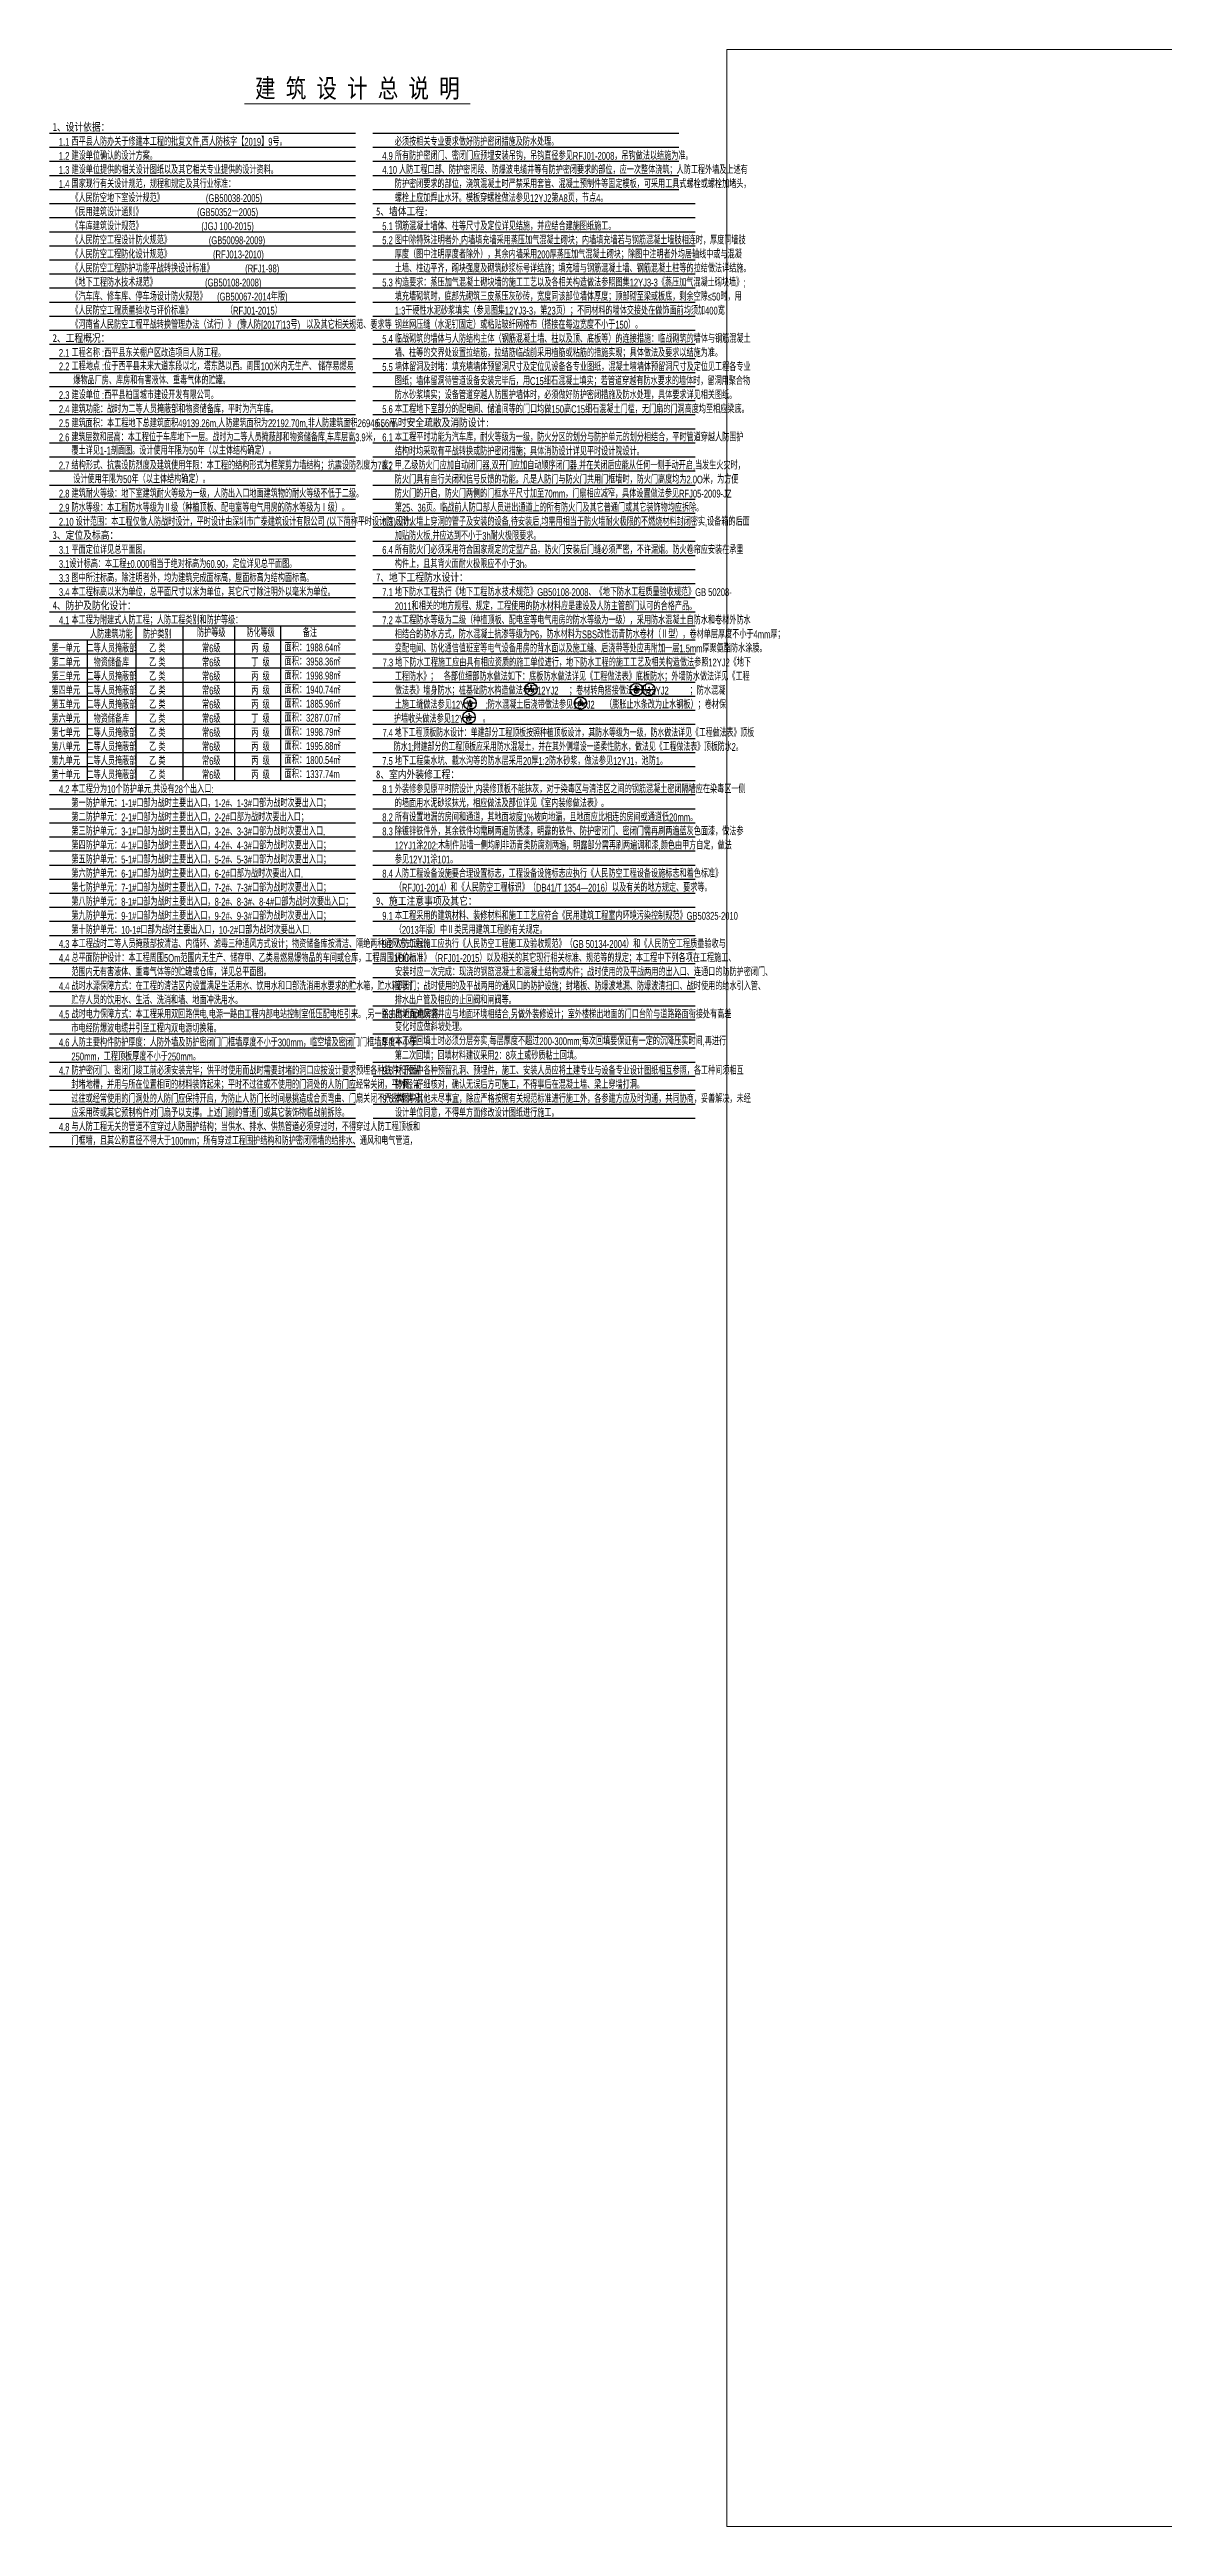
# Model space of a CAD drawing. Extents: x 115549 to 768939, y -502199 to 402497.
# Drawn here: x 115549 to 222410, y -502199 to -264599 of the extents above; entities that cross this region are included whole.
import ezdxf
from ezdxf.enums import TextEntityAlignment as Align

# ---------------------------------------------------------------- set-up
doc = ezdxf.new("R2010")
doc.units = 0
doc.header["$LTSCALE"] = 1000
doc.header["$MEASUREMENT"] = 0
for name, color, linetype in [('AIRD-TEXT', 7, 'Continuous'), ('DIM_IDEN', 3, 'Continuous'), ('PUB_TEXT', 7, 'Continuous'), ('PUB_TITLE', 4, 'Continuous'), ('填充', 8, 'Continuous')]:
    doc.layers.add(name, color=color, linetype=linetype)
doc.layers.add('剪力墙填充', color=192, linetype='Continuous', lineweight=5)
doc.styles.add('-黑体', font='simhei.ttf', dxfattribs={"width": 0.8})
doc.styles.add('_TCH_LABEL', font='COMPLEX', dxfattribs={"bigfont": 'GBCBIG'})
doc.styles.add('AIRD-TEXT', font='01-tssdeng.shx', dxfattribs={"width": 0.7, "bigfont": '02-tssdchn.shx'})

msp = doc.modelspace()

# ---------------------------------------------------------------- linework, layer by layer
at = {"layer": 'DIM_IDEN'}
for p, q in [((156478.3, -327313.1), (155278.3, -327313.1)), ((162342.3, -325955.2), (161142.3, -325955.2)), ((167087.2, -327298), (165887.2, -327298)), ((172436.6, -326007.3), (171236.6, -326007.3)), ((173636.6, -326007.3), (172436.6, -326007.3)), ((156382.3, -328665), (155182.3, -328665))]:
    msp.add_line(p, q, dxfattribs=at)
for centre in [(161742.3, -325955.2), (171836.6, -326007.3), (173036.6, -326007.3), (155878.3, -327313.1), (166487.2, -327298), (155782.3, -328665)]:
    msp.add_circle(centre, 600, dxfattribs=at)
at = {"layer": 'PUB_TITLE', "color": 4, "linetype": 'Continuous', "const_width": 90}
msp.add_lwpolyline([(134250.1, -269813.4), (155907.6, -269813.4)], dxfattribs=at)
at = {"layer": '剪力墙填充'}
msp.add_lwpolyline([(180539.4, -264598.8), (768939.4, -264598.8), (768939.4, -502198.8), (180539.4, -502198.8)], close=True, dxfattribs=at)
at = {"layer": '填充'}
for p, q in [((115549.3, -272622.3), (144907.4, -272622.3)), ((146571.9, -272622.3), (175929.9, -272622.3)), ((146571.9, -272622.3), (175929.9, -272622.3)), ((146571.9, -272622.3), (175929.9, -272622.3)), ((115549.3, -273972.3), (144907.4, -273972.3)), ((115549.3, -275322.3), (144907.4, -275322.3)), ((146571.9, -273972.3), (175929.9, -273972.3)), ((146571.9, -273972.3), (175929.9, -273972.3)), ((146571.9, -273972.3), (175929.9, -273972.3)), ((146571.9, -275322.3), (175929.9, -275322.3)), ((146571.9, -275322.3), (175929.9, -275322.3)), ((146571.9, -275322.3), (175929.9, -275322.3)), ((115549.3, -276672.3), (144907.4, -276672.3)), ((146571.9, -276672.3), (175929.9, -276672.3)), ((146571.9, -276672.3), (175929.9, -276672.3)), ((115549.3, -278022.3), (144907.4, -278022.3)), ((115549.3, -279372.3), (144907.4, -279372.3)), ((146571.9, -278022.3), (175929.9, -278022.3)), ((146571.9, -279372.3), (177497.4, -279372.3)), ((146571.9, -279372.3), (177497.4, -279372.3)), ((146571.9, -279372.3), (177497.4, -279372.3)), ((146571.9, -279372.3), (175929.9, -279372.3)), ((115549.3, -280722.3), (144907.4, -280722.3)), ((115549.3, -282072.3), (144907.4, -282072.3)), ((146571.9, -280722.3), (177497.4, -280722.3)), ((146571.9, -282072.3), (177497.4, -282072.3)), ((115549.3, -283422.3), (144907.4, -283422.3)), ((115549.3, -284772.3), (144907.4, -284772.3)), ((146571.9, -283422.3), (177497.4, -283422.3)), ((146571.9, -284772.3), (177497.4, -284772.3)), ((115549.3, -286122.3), (144907.4, -286122.3)), ((115549.3, -286122.3), (144907.4, -286122.3)), ((115549.3, -287472.3), (144907.4, -287472.3)), ((115549.3, -287472.3), (144907.4, -287472.3)), ((146571.9, -286122.3), (177497.4, -286122.3)), ((146571.9, -287472.3), (177497.4, -287472.3)), ((115549.3, -288822.3), (144907.4, -288822.3)), ((115549.3, -288822.3), (144907.4, -288822.3)), ((115549.3, -288822.3), (144907.4, -288822.3)), ((146571.9, -288822.3), (177497.4, -288822.3)), ((115549.3, -290172.3), (144907.4, -290172.3)), ((115549.3, -291522.3), (144907.4, -291522.3)), ((146571.9, -290172.3), (177497.4, -290172.3)), ((146571.9, -291522.3), (177497.4, -291522.3)), ((146571.9, -291522.3), (177497.4, -291522.3)), ((146571.9, -291522.3), (177497.4, -291522.3)), ((146571.9, -291522.3), (177497.4, -291522.3)), ((115549.3, -292872.3), (144907.4, -292872.3)), ((115549.3, -292872.3), (144907.4, -292872.3)), ((115549.3, -294222.3), (144907.4, -294222.3)), ((146571.9, -292872.3), (177497.4, -292872.3)), ((146571.9, -294222.3), (177497.4, -294222.3)), ((146571.9, -294222.3), (175929.9, -294222.3)), ((115549.3, -295572.3), (144907.4, -295572.3)), ((115549.3, -295572.3), (144907.4, -295572.3)), ((115549.3, -296922.3), (144907.4, -296922.3)), ((115549.3, -296922.3), (144907.4, -296922.3)), ((146571.9, -295572.3), (177497.4, -295572.3)), ((146571.9, -295572.3), (177497.4, -295572.3)), ((146571.9, -296922.3), (177497.4, -296922.3)), ((115549.3, -298272.3), (144907.4, -298272.3)), ((146571.9, -298272.3), (177497.4, -298272.3)), ((115549.3, -299622.3), (144907.4, -299622.3)), ((115549.3, -299622.3), (144907.4, -299622.3)), ((115549.3, -300972.3), (144907.4, -300972.3)), ((115549.3, -300972.3), (144907.4, -300972.3)), ((115549.3, -300972.3), (144907.4, -300972.3)), ((146571.9, -299622.3), (177497.4, -299622.3)), ((146571.9, -299622.3), (177497.4, -299622.3)), ((146571.9, -300972.3), (177497.4, -300972.3)), ((115549.3, -302322.3), (144907.4, -302322.3)), ((115549.3, -302322.3), (144907.4, -302322.3)), ((115549.3, -302322.3), (144907.4, -302322.3)), ((115549.3, -303672.3), (144907.4, -303672.3)), ((115549.3, -303672.3), (144907.4, -303672.3)), ((115549.3, -303672.3), (144907.4, -303672.3)), ((115549.3, -303672.3), (144907.4, -303672.3)), ((115549.3, -303672.3), (144907.4, -303672.3)), ((115549.3, -303672.3), (144907.4, -303672.3)), ((146571.9, -302322.3), (177497.4, -302322.3)), ((146571.9, -303672.3), (177497.4, -303672.3)), ((115549.3, -305022.3), (144907.4, -305022.3)), ((115549.3, -305022.3), (144907.4, -305022.3)), ((115549.3, -305022.3), (144907.4, -305022.3)), ((115549.3, -306372.3), (144907.4, -306372.3)), ((146571.9, -305022.3), (177497.4, -305022.3)), ((146571.9, -306372.3), (177497.4, -306372.3)), ((115549.3, -307722.3), (144907.4, -307722.3)), ((146571.9, -307722.3), (177497.4, -307722.3)), ((115549.3, -309072.3), (144907.4, -309072.3)), ((115549.3, -310422.3), (144907.4, -310422.3)), ((115549.3, -310422.3), (144907.4, -310422.3)), ((146571.9, -309072.3), (177497.4, -309072.3)), ((146571.9, -310422.3), (177497.4, -310422.3)), ((115549.3, -311772.3), (144907.4, -311772.3)), ((115549.3, -313122.3), (144907.4, -313122.3)), ((146571.9, -311772.3), (177497.4, -311772.3)), ((146571.9, -313122.3), (177497.4, -313122.3)), ((115549.3, -314472.3), (144907.4, -314472.3)), ((115549.3, -314472.3), (144907.4, -314472.3)), ((115549.3, -315822.3), (144907.4, -315822.3)), ((146571.9, -314472.3), (177497.4, -314472.3)), ((146571.9, -314472.3), (177497.4, -314472.3)), ((146571.9, -315822.3), (177497.4, -315822.3)), ((146571.9, -315822.3), (177497.4, -315822.3)), ((115549.3, -317172.3), (144907.4, -317172.3)), ((146571.9, -317172.3), (177497.4, -317172.3)), ((115549.3, -318522.3), (144907.4, -318522.3)), ((115549.3, -319872.3), (144907.4, -319872.3)), ((115549.3, -319872.3), (144907.4, -319872.3)), ((123863.1, -334722.3), (123863.1, -319872.3)), ((128363.1, -334722.3), (128363.1, -319872.3)), ((133313.1, -334722.3), (133313.1, -319872.3)), ((137729.4, -334722.3), (137729.4, -319872.3)), ((146571.9, -318522.3), (177497.4, -318522.3)), ((146571.9, -319872.3), (177497.4, -319872.3)), ((115549.3, -321222.3), (144907.4, -321222.3)), ((115549.3, -322572.3), (144907.4, -322572.3)), ((115549.3, -322572.3), (144907.4, -322572.3)), ((119177.3, -334722.3), (119177.3, -321222.3)), ((123863.1, -334722.3), (123863.1, -321222.3)), ((128363.1, -334722.3), (128363.1, -321222.3)), ((146538.4, -322572.3), (177497.4, -322572.3)), ((146571.9, -321222.3), (177497.4, -321222.3)), ((146571.9, -322572.3), (177497.4, -322572.3)), ((146571.9, -322572.3), (177497.4, -322572.3)), ((146571.9, -322572.3), (177497.4, -322572.3)), ((115549.3, -323922.3), (144907.4, -323922.3)), ((115549.3, -323922.3), (144907.4, -323922.3)), ((115549.3, -325272.3), (144907.4, -325272.3)), ((115549.3, -325272.3), (144907.4, -325272.3)), ((146571.9, -323922.3), (177497.4, -323922.3)), ((146571.9, -325272.3), (177497.4, -325272.3)), ((115549.3, -326622.3), (144907.4, -326622.3)), ((115549.3, -326622.3), (144907.4, -326622.3)), ((146571.9, -326622.3), (177497.4, -326622.3)), ((115549.3, -327972.3), (144907.4, -327972.3)), ((115549.3, -327972.3), (144907.4, -327972.3)), ((115549.3, -329322.3), (144907.4, -329322.3)), ((115549.3, -329322.3), (144907.4, -329322.3)), ((146571.9, -327972.3), (177497.4, -327972.3)), ((146571.9, -327972.3), (177497.4, -327972.3)), ((146571.9, -327972.3), (177497.4, -327972.3)), ((146571.9, -329322.3), (177497.4, -329322.3)), ((146660.8, -327972.3), (177497.4, -327972.3)), ((115549.3, -330672.3), (144907.4, -330672.3)), ((115549.3, -330672.3), (144907.4, -330672.3)), ((115549.3, -332022.3), (144907.4, -332022.3)), ((115549.3, -332022.3), (144907.4, -332022.3)), ((146571.9, -330672.3), (177497.4, -330672.3)), ((146571.9, -332022.3), (177497.4, -332022.3)), ((115549.3, -333372.3), (144907.4, -333372.3)), ((115549.3, -333372.3), (144907.4, -333372.3)), ((115549.3, -334722.3), (144907.4, -334722.3)), ((146571.9, -333372.3), (177497.4, -333372.3)), ((146571.9, -333372.3), (177497.4, -333372.3)), ((146571.9, -334722.3), (177497.4, -334722.3)), ((115549.3, -336072.3), (144907.4, -336072.3)), ((146571.9, -336072.3), (177497.4, -336072.3)), ((115549.3, -337422.3), (144907.4, -337422.3)), ((115549.3, -338772.3), (144907.4, -338772.3)), ((115549.3, -338772.3), (144907.4, -338772.3)), ((146571.9, -337422.3), (177497.4, -337422.3)), ((146571.9, -338772.3), (177497.4, -338772.3)), ((146571.9, -338772.3), (177497.4, -338772.3)), ((115549.3, -340122.3), (144907.4, -340122.3)), ((115549.3, -340122.3), (144907.4, -340122.3)), ((115549.3, -340122.3), (144907.4, -340122.3)), ((115549.3, -341472.3), (144907.4, -341472.3)), ((146571.9, -340122.3), (177497.4, -340122.3)), ((146571.9, -340122.3), (177497.4, -340122.3)), ((146571.9, -341472.3), (177497.4, -341472.3)), ((115549.3, -342822.3), (144907.4, -342822.3)), ((115549.3, -342822.3), (144907.4, -342822.3)), ((115549.3, -344172.3), (144907.4, -344172.3)), ((115549.3, -344172.3), (144907.4, -344172.3)), ((115549.3, -344172.3), (144907.4, -344172.3)), ((146571.9, -342822.3), (177497.4, -342822.3)), ((146571.9, -342822.3), (177497.4, -342822.3)), ((146571.9, -344172.3), (177497.4, -344172.3)), ((115549.3, -345522.3), (144907.4, -345522.3)), ((115549.3, -346872.3), (144907.4, -346872.3)), ((115549.3, -346872.3), (144907.4, -346872.3)), ((146571.9, -345522.3), (177497.4, -345522.3)), ((146571.9, -346872.3), (177497.4, -346872.3)), ((115549.3, -348222.3), (144907.4, -348222.3)), ((115549.3, -348222.3), (144907.4, -348222.3)), ((115549.3, -348222.3), (144907.4, -348222.3)), ((146571.9, -348222.3), (177497.4, -348222.3)), ((146571.9, -348222.3), (177497.4, -348222.3)), ((115549.3, -349572.3), (144907.4, -349572.3)), ((115549.3, -349572.3), (144907.4, -349572.3)), ((115549.3, -349572.3), (144907.4, -349572.3)), ((115549.3, -350922.3), (144907.4, -350922.3)), ((115549.3, -350922.3), (144907.4, -350922.3)), ((115549.3, -350922.3), (144907.4, -350922.3)), ((146571.9, -349572.3), (177497.4, -349572.3)), ((146571.9, -350922.3), (177497.4, -350922.3)), ((115549.3, -352272.3), (144907.4, -352272.3)), ((115549.3, -353622.3), (144907.4, -353622.3)), ((146571.9, -352272.3), (177497.4, -352272.3)), ((146571.9, -353622.3), (177497.4, -353622.3)), ((115549.3, -354972.3), (144907.4, -354972.3)), ((115549.3, -356322.3), (144907.4, -356322.3)), ((146571.9, -354972.3), (177497.4, -354972.3)), ((146571.9, -354972.3), (177497.4, -354972.3)), ((146571.9, -356322.3), (177497.4, -356322.3)), ((115549.3, -357672.3), (144907.4, -357672.3)), ((146571.9, -357672.3), (177497.4, -357672.3)), ((146571.9, -357672.3), (177497.4, -357672.3)), ((115549.3, -359022.3), (144907.4, -359022.3)), ((115549.3, -360372.3), (144907.4, -360372.3)), ((146571.9, -359022.3), (177497.4, -359022.3)), ((146571.9, -359022.3), (177497.4, -359022.3)), ((146571.9, -359022.3), (177497.4, -359022.3)), ((146571.9, -360372.3), (177497.4, -360372.3)), ((146571.9, -360372.3), (177497.4, -360372.3)), ((115549.3, -361722.3), (144907.4, -361722.3)), ((115549.3, -361722.3), (144907.4, -361722.3)), ((115549.3, -363072.3), (144907.4, -363072.3)), ((146571.9, -361722.3), (177497.4, -361722.3)), ((146571.9, -361722.3), (177497.4, -361722.3)), ((146588.7, -363072.3), (177497.4, -363072.3)), ((115549.3, -364422.3), (144907.4, -364422.3)), ((115549.3, -364422.3), (144907.4, -364422.3)), ((115549.3, -365772.3), (144907.4, -365772.3)), ((146588.7, -364422.3), (177497.4, -364422.3)), ((146588.7, -364422.3), (177497.4, -364422.3)), ((146588.7, -365772.3), (177497.4, -365772.3)), ((115549.3, -367122.3), (144907.4, -367122.3)), ((115549.3, -367122.3), (144907.4, -367122.3)), ((146588.7, -367122.3), (177497.4, -367122.3)), ((115549.3, -368472.3), (144907.4, -368472.3)), ((115549.3, -369822.3), (144907.4, -369822.3)), ((115549.3, -369822.3), (144907.4, -369822.3))]:
    msp.add_line(p, q, dxfattribs=at)

# ---------------------------------------------------------------- texts
at = {"layer": 'AIRD-TEXT', "linetype": 'Continuous', "style": 'AIRD-TEXT'}
for s, height, width, p in [('1.1 西平县人防办关于修建本工程的批复文件,西人防核字【2019】9号。', 750, 0.7, (116449.3, -273822.3)), ('必须按相关专业要求做好防护密闭措施及防水处理。', 750, 0.7, (148671.9, -273822.3)), ('1.2 建设单位确认的设计方案。', 750, 0.7, (116449.3, -275172.3)), ('1.3 建设单位提供的相关设计图纸以及其它相关专业提供的设计资料。', 750, 0.7, (116449.3, -276522.3)), ('1.4 国家现行有关设计规范，规程和规定及其行业标准：', 750, 0.7, (116449.3, -277872.3)), ('防护密闭要求的部位，浇筑混凝土时严禁采用套管、混凝土预制件等固定模板，可采用工具式螺栓或螺栓加堵头，', 750, 0.7, (148671.9, -277872.3)), ('螺栓上应加焊止水环。模板穿螺栓做法参见12YJ2第A8页，节点4。', 750, 0.7, (148671.9, -279222.3)), ('2.3 建设单位 :西平县柏国城市建设开发有限公司。', 750, 0.7, (116449.3, -298122.3)), ('2.4 建筑功能：战时为二等人员掩蔽部和物资储备库，平时为汽车库。', 750, 0.7, (116449.3, -299472.3)), ('2.6 建筑层数和层高：本工程位于车库地下一层。战时为二等人员掩蔽部和物资储备库,车库层高3.9米，', 742.5, 0.7, (116449.3, -302172.3)), ('2', 375, 0.7, (129258.8, -300493.2)), ('2', 375, 0.7, (136762.4, -300483.1)), ('2', 375, 0.7, (144255.4, -300439.1)), ('6.1 本工程平时功能为汽车库，耐火等级为一级，防火分区的划分与防护单元的划分相结合，平时管道穿越人防围护', 750, 0.7, (147471.9, -302172.3)), ('覆土详见1-1剖面图。设计使用年限为50年（以主体结构确定）。', 750, 0.7, (117649.3, -303447.3)), ('6.2 甲.乙级防火门应加自动闭门器,双开门应加自动顺序闭门器.并在关闭后应能从任何一侧手动开启,当发生火灾时，', 750, 0.7, (147471.9, -304872.3)), ('结构时均采取有平战转换或防护密闭措施；具体消防设计详见平时设计院设计。', 750, 0.7, (148671.9, -303522.3)), ('设计使用年限为50年（以主体结构确定）。', 750, 0.7, (117829.6, -306190.2)), ('防火门具有自行关闭和信号反馈的功能。凡是人防门与防火门共用门框墙时，防火门高度均为2.0O米，为方便', 750, 0.7, (148671.9, -306222.3)), ('2.8 建筑耐火等级：地下室建筑耐火等级为一级，人防出入口地面建筑物的耐火等级不低于二级。', 750, 0.7, (116449.3, -307572.3)), ('2.9 防水等级：本工程防水等级为Ⅱ级（种植顶板、配电室等电气用房的防水等级为Ⅰ级）。', 750, 0.7, (116449.3, -308922.3)), ('第25、36页。临战前人防口部人员进出通道上的所有防火门及其它普通门或其它装饰物均应拆除。', 750, 0.7, (148671.9, -308922.3)), ('防火门的开启，防火门两侧的门框水平尺寸加至70mm，门扇相应减窄，具体设置做法参见RFJ05-2009-JZ', 750, 0.7, (148671.9, -307572.3)), ('6.3 凡防火墙上穿洞的管子及安装的设备,待安装后,均需用相当于防火墙耐火极限的不燃烧材料封闭密实,设备箱的后面', 750, 0.7, (147471.9, -310272.3)), ('加贴防火板,并应达到不小于3h耐火极限要求。', 750, 0.7, (148671.9, -311622.3)), ('3.1 平面定位详见总平面图。', 750, 0.7, (116449.3, -312972.3)), ('3.1设计标高：本工程%%P0.000相当于绝对标高为60.90，定位详见总平面图。', 750, 0.7, (116449.3, -314322.3)), ('6.4 所有防火门必须采用符合国家规定的定型产品，防火门安装后门缝必须严密，不许漏烟。防火卷帘应安装在承重', 750, 0.7, (147471.9, -312972.3)), ('构件上，且其背火面耐火极限应不小于3h。', 750, 0.7, (148671.9, -314322.3)), ('3.3 图中所注标高，除注明者外，均为建筑完成面标高，屋面标高为结构面标高。', 750, 0.7, (116449.3, -315672.3)), ('3.4 本工程标高以米为单位，总平面尺寸以米为单位，其它尺寸除注明外以毫米为单位。', 750, 0.7, (116449.3, -317022.3)), ('7.1 地下防水工程执行《地下工程防水技术规范》GB50108-2008、《地下防水工程质量验收规范》GB 50208-', 750, 0.7, (147471.9, -317022.3)), ('2011和相关的地方规程、规定，工程使用的防水材料应是建设及人防主管部门认可的合格产品。', 750, 0.7, (148671.9, -318372.3)), ('4.1 本工程为附建式人防工程；人防工程类别和防护等级：', 750, 0.7, (116449.3, -319722.3)), ('7.2 本工程防水等级为二级（种植顶板、配电室等电气用房的防水等级为一级），采用防水混凝土自防水和卷材外防水', 750, 0.7, (147471.9, -319722.3)), ('相结合的防水方式，防水混凝土抗渗等级为P6，防水材料为SBS改性沥青防水卷材（Ⅱ型），卷材单层厚度不小于4mm厚；', 750, 0.7, (148671.9, -321072.3)), ('7.3 地下防水工程施工应由具有相应资质的施工单位进行，地下防水工程的施工工艺及相关构造做法参照12YJ2《地下', 750, 0.7, (147505.4, -323772.3)), ('变配电间、防化通信值班室等电气设备用房的背水面以及施工缝、后浇带等处应再附加一层1.5mm厚聚氨酯防水涂膜。', 750, 0.7, (148671.9, -322422.3)), ('工程防水》；   各部位细部防水做法如下：底板防水做法详见《工程做法表》底板防水；外墙防水做法详见《工程', 750, 0.7, (148671.9, -325122.3)), ('做法表》墙身防水；桩基础防水构造做法参见12YJ2     ；卷材转角搭接做法参见12YJ2          ；防水混凝', 750, 0.7, (148671.9, -326472.3)), ('土施工缝做法参见12YJ2      ;防水混凝土后浇带做法参见12YJ2     （膨胀止水条改为止水钢板）；卷材保', 750, 0.7, (148671.9, -327822.3)), ('7.4 地下工程顶板防水设计：单建部分工程顶板按照种植顶板设计，其防水等级为一级，防水做法详见《工程做法表》顶板', 750, 0.68, (147494, -330522.3)), ('护墙收头做法参见12YJ2     。', 750, 0.7, (148583, -329172.3)), ('7.5 地下工程集水坑、截水沟等的防水层采用20厚1:2防水砂浆，做法参见12YJ1，池防1。', 750, 0.7, (147471.9, -333222.3)), ('防水1;附建部分的工程顶板应采用防水混凝土，并在其外侧增设一道柔性防水，做法见《工程做法表》顶板防水2。', 750, 0.68, (148583, -331872.3)), ('4.2 本工程分为10个防护单元,共设有28个出入口:', 750, 0.7, (116449.3, -335922.3)), ('第一防护单元：1-1#口部为战时主要出入口，1-2#、1-3#口部为战时次要出入口；', 750, 0.7, (117649.3, -337272.3)), ('的墙面用水泥砂浆抹光，相应做法及部位详见《室内装修做法表》。', 750, 0.7, (148671.9, -337272.3)), ('第二防护单元：2-1#口部为战时主要出入口，2-2#口部为战时次要出入口；', 750, 0.7, (117649.3, -338622.3)), ('第三防护单元：3-1#口部为战时主要出入口，3-2#、3-3#口部为战时次要出入口.', 750, 0.7, (117649.3, -339972.3)), ('8.3 除镀锌铁件外，其余铁件均需刷两遍防锈漆，明露的铁件、防护密闭门、密闭门需再刷两遍蓝灰色面漆，做法参', 750, 0.7, (147471.9, -339972.3)), ('第四防护单元：4-1#口部为战时主要出入口，4-2#、4-3#口部为战时次要出入口；', 750, 0.7, (117649.3, -341322.3)), ('第五防护单元：5-1#口部为战时主要出入口，5-2#、5-3#口部为战时次要出入口；', 750, 0.7, (117649.3, -342672.3)), ('参见12YJ1涂101。', 750, 0.7, (148671.9, -342672.3)), ('12YJ1涂202;木制件贴墙一侧均刷非沥青类防腐剂两遍，明露部分需再刷两遍调和漆,颜色由甲方自定，做法', 750, 0.7, (148671.9, -341322.3)), ('第六防护单元：6-1#口部为战时主要出入口，6-2#口部为战时次要出入口.', 750, 0.7, (117649.3, -344022.3)), ('8.4 人防工程设备设施要合理设置标志，工程设备设施标志应执行《人民防空工程设备设施标志和着色标准》', 750, 0.7, (147471.9, -344022.3)), ('第七防护单元：7-1#口部为战时主要出入口，7-2#、7-3#口部为战时次要出入口；', 750, 0.7, (117649.3, -345372.3)), ('第八防护单元：8-1#口部为战时主要出入口，8-2#、8-3#、8-4#口部为战时次要出入口；', 750, 0.7, (117649.3, -346722.3)), ('（RFJ01-2014）和《人民防空工程标识》（DB41/T 1354—2016）以及有关的地方规定、要求等。', 750, 0.7, (148671.9, -345372.3)), ('第九防护单元：9-1#口部为战时主要出入口，9-2#、9-3#口部为战时次要出入口；', 750, 0.7, (117649.3, -348072.3)), ('第十防护单元：10-1#口部为战时主要出入口，10-2#口部为战时次要出入口.', 750, 0.7, (117649.3, -349422.3)), ('9.1 本工程采用的建筑材料、装修材料和施工工艺应符合《民用建筑工程室内环境污染控制规范》GB50325-2010', 750, 0.7, (147471.9, -348072.3)), ('（2013年版）中Ⅱ类民用建筑工程的有关规定。', 750, 0.7, (148671.9, -349422.3)), ('4.3 本工程战时二等人员掩蔽部按清洁、内循环、滤毒三种通风方式设计；物资储备库按清洁、隔绝两种通风方式设计。', 750, 0.7, (116449.3, -350772.3)), ('4.4 总平面防护设计：本工程周围5Om范围内无生产、储存甲、乙类易燃易爆物品的车间或仓库，工程周围1OOm', 750, 0.7, (116449.3, -352122.3)), ('9.2 人防工程施工应执行《人民防空工程施工及验收规范》（GB 50134-2004）和《人民防空工程质量验收与', 750, 0.7, (147471.9, -350772.3)), ('评价标准》（RFJ01-2015）以及相关的其它现行相关标准、规范等的规定；本工程中下列各项在工程施工、', 750, 0.7, (148698.6, -352122.3)), ('4.4 战时水源保障方式：在工程的清洁区内设置满足生活用水、饮用水和口部洗消用水要求的贮水箱，贮水箱同时', 750, 0.7, (116449.3, -354822.3)), ('范围内无有害液体、重毒气体等的贮罐或仓库，详见总平面图。', 750, 0.7, (117649.3, -353472.3)), ('密闭门；战时使用的及平战两用的通风口的防护设施；封堵板、防爆波地漏、防爆波清扫口、战时使用的给水引入管、', 750, 0.7, (148698.6, -354822.3)), ('安装时应一次完成：现浇的钢筋混凝土和混凝土结构或构件；战时使用的及平战两用的出入口、连通口的防防护密闭门、', 750, 0.7, (148698.6, -353472.3)), ('贮存人员的饮用水、生活、洗消和墙、地面冲洗用水。', 750, 0.7, (117649.3, -356172.3)), ('排水出户管及相应的止回阀和闸阀等。', 750, 0.7, (148671.9, -356172.3)), ('4.5 战时电力保障方式：本工程采用双回路供电,电源一路由工程内部电站控制室低压配电柜引来。,另一路由附近配电房将', 750, 0.7, (116449.3, -357522.3)), ('市电经防爆波电缆井引至工程内双电源切换箱。', 750, 0.7, (117649.3, -358872.3)), ('9.3 出地面通风竖井应与地面环境相结合,另做外装修设计；室外楼梯出地面的门口台阶与道路路面衔接处有高差', 750, 0.7, (147471.9, -357522.3)), ('变化时应做斜坡处理。', 750, 0.7, (148698.6, -358743.5)), ('4.6 人防主要构件防护厚度：人防外墙及防护密闭门门框墙厚度不小于300mm，临空墙及密闭门门框墙厚度不小于', 750, 0.7, (116449.3, -360222.3)), ('250mm，工程顶板厚度不小于250mm。', 750, 0.7, (117649.3, -361572.3)), ('9.4 本工程回填土时必须分层夯实,每层厚度不超过200-300mm;每次回填要保证有一定的沉降压实时间,再进行', 750, 0.7, (147471.9, -360099.7)), ('第二次回填；回填材料建议采用2：8灰土或砂质粘土回填。', 750, 0.7, (148671.9, -361491.1)), ('4.7 防护密闭门、密闭门竣工前必须安装完毕；供平时使用而战时需要封堵的洞口应按设计要求预埋各种铁件和预留', 750, 0.7, (116449.3, -362922.3)), ('封堵地槽，并用与所在位置相同的材料装饰起来；平时不过往或不使用的门洞处的人防门应经常关闭，平时经常', 750, 0.7, (117649.3, -364272.3)), ('9.5 对于图中各种预留孔洞、预埋件，施工、安装人员应将土建专业与设备专业设计图纸相互参照，各工种间须相互', 750, 0.7, (147488.7, -362922.3)), ('协调，仔细核对，确认无误后方可施工，不得事后在混凝土墙、梁上穿墙打洞。', 750, 0.7, (148688.7, -364272.3)), ('过往或经常使用的门洞处的人防门应保持开启，为防止人防门长时间悬挑造成合页弯曲、门扇关闭不严密等情况，', 750, 0.7, (117649.3, -365622.3)), ('9.6 本图中其他未尽事宜，除应严格按照有关规范标准进行施工外，各参建方应及时沟通，共同协商，妥善解决，未经', 750, 0.7, (147488.7, -365622.3)), ('4.8 与人防工程无关的管道不宜穿过人防围护结构；当供水、排水、供热管道必须穿过时，不得穿过人防工程顶板和', 750, 0.7, (116449.3, -368322.3)), ('应采用砖或其它预制构件对门扇予以支撑。上述门前的普通门或其它装饰物临战前拆除。', 750, 0.7, (117649.3, -366972.3)), ('设计单位同意，不得单方面修改设计图纸进行施工。', 750, 0.7, (148688.7, -366972.3)), ('门框墙，且其公称直径不得大于100mm；所有穿过工程围护结构和防护密闭隔墙的给排水、通风和电气管道，', 750, 0.7, (117649.3, -369658.8))]:
    msp.add_text(s, height=height, dxfattribs=dict(at, width=width)).set_placement(p)
at = {"layer": 'AIRD-TEXT', "style": 'AIRD-TEXT', "width": 0.7}
for s, p in [('4.9 所有防护密闭门、密闭门应预埋安装吊钩，吊钩直径参见RFJ01-2008，吊钩做法以结施为准。', (147471.9, -275172.3)), ('4.10 人防工程口部、防护密闭段、防爆波电缆井等有防护密闭要求的部位，应一次整体浇筑；人防工程外墙及上述有', (147471.9, -276522.3)), ('5.1 钢筋混凝土墙体、柱等尺寸及定位详见结施，并应结合建施图纸施工。', (147471.9, -281922.3)), ('5.2 图中除特殊注明者外,内墙填充墙采用蒸压加气混凝土砌块；内墙填充墙若与钢筋混凝土墙肢相连时，厚度同墙肢', (147471.9, -283272.3)), ('厚度（图中注明厚度者除外），其余内墙采用200厚蒸压加气混凝土砌块；除图中注明者外均居轴线中或与混凝', (148671.9, -284622.3)), ('5.3 构造要求：蒸压加气混凝土砌块墙的施工工艺以及各相关构造做法参照图集12YJ3-3《蒸压加气混凝土砌块墙》;', (147471.9, -287322.3)), ('土墙、柱边平齐，砌块强度及砌筑砂浆标号详结施；填充墙与钢筋混凝土墙、钢筋混凝土柱等的拉结做法详结施。', (148671.9, -285972.3)), ('填充墙砌筑时，底部先砌筑三皮蒸压灰砂砖，宽度同该部位墙体厚度；顶部砌至梁或板底，剩余空隙≤50时，用', (148671.9, -288672.3)), ('1:3干硬性水泥砂浆填实（参见图集12YJ3-3，第23页）；不同材料的墙体交接处在做饰面前均须加400宽', (148671.9, -290022.3)), ('5.4 临战砌筑的墙体与人防结构主体（钢筋混凝土墙、柱以及顶、底板等）的连接措施：临战砌筑的墙体与钢筋混凝土', (147471.9, -292722.3)), ('钢丝网压缝（水泥钉固定）或粘贴玻纤网格布（搭接在每边宽度不小于150）。', (148671.9, -291372.3)), ('5.5 墙体留洞及封堵：填充墙墙体预留洞尺寸及定位见设备各专业图纸，混凝土墙墙体预留洞尺寸及定位见工程各专业', (147471.9, -295422.3)), ('墙、柱等的交界处设置拉结筋，拉结筋临战前采用植筋或粘筋的措施实现；具体做法及要求以结施为准。', (148671.9, -294072.3)), ('图纸；墙体留洞待管道设备安装完毕后，用C15细石混凝土填实；若管道穿越有防水要求的墙体时，留洞用聚合物', (148671.9, -296772.3)), ('5.6 本工程地下室部分的配电间、储油间等的门口均做150高C15细石混凝土门槛，无门扇的门洞高度均至相应梁底。', (147471.9, -299472.3)), ('防水砂浆填实；设备管道穿越人防围护墙体时，必须做好防护密闭措施及防水处理，具体要求详见相关图纸。', (148671.9, -298122.3)), ('8.1 外装修参见原平时院设计,内装修顶板不能抹灰，对于染毒区与清洁区之间的钢筋混凝土密闭隔墙应在染毒区一侧', (147471.9, -335922.3)), ('8.2 所有设置地漏的房间和通道，其地面坡度1%%%坡向地漏，且地面应比相连的房间或通道低20mm。', (147471.9, -338622.3))]:
    msp.add_text(s, height=750, dxfattribs=at).set_placement(p)
at = {"layer": 'AIRD-TEXT', "color": 7, "linetype": 'Continuous', "style": 'AIRD-TEXT', "width": 0.7}
for s, height, p in [('《人民防空地下室设计规范》                    (GB50038-2005)', 750, (117649.3, -279222.3)), ('《民用建筑设计通则》                          (GB50352一2005)', 750, (117649.3, -280572.3)), ('《车库建筑设计规范》                            (JGJ 100-2015)', 750, (117649.3, -281922.3)), ('《人民防空工程设计防火规范》                  (GB50098-2009)', 750, (117649.3, -283272.3)), ('《人民防空工程防化设计规范》                    (RFJ013-2010)', 750, (117649.3, -284622.3)), ('《人民防空工程防护功能平战转换设计标准》               (RFJ1-98)', 750, (117649.3, -285972.3)), ('《地下工程防水技术规范》                       (GB50108-2008)', 750, (117649.3, -287322.3)), ('《汽车库、修车库、停车场设计防火规范》     (GB50067-2014年版)', 750, (117649.3, -288672.3)), ('《人民防空工程质量验收与评价标准》                （RFJ01-2015）', 750, (117649.3, -290022.3)), ('《河南省人民防空工程平战转换管理办法（试行）》 (豫人防[2017]13号)   以及其它相关规范、要求等', 750, (117649.3, -291372.3)), ('2', 450, (143180.9, -321950.4)), ('2', 450, (143180.9, -323300.4)), ('2', 450, (143180.9, -324650.4)), ('2', 450, (143180.9, -326000.4)), ('2', 450, (143180.9, -327350.4)), ('2', 450, (143180.9, -328700.4)), ('2', 450, (143180.9, -330050.4)), ('2', 450, (143180.9, -331400.4)), ('2', 450, (143180.9, -332750.4))]:
    msp.add_text(s, height=height, dxfattribs=at).set_placement(p)
at = {"layer": 'AIRD-TEXT', "color": 0, "linetype": 'Continuous', "style": 'AIRD-TEXT', "width": 0.7}
for s, p in [('2.1 工程名称 :西平县东关棚户区改造项目人防工程。', (116449.3, -294072.3)), ('2.2 工程地点 :位于西平县未来大道东段以北，塔东路以西。周围100米内无生产、 储存易燃易', (116449.3, -295367.8)), ('爆物品厂房、库房和有害液体、重毒气体的贮罐。', (117833.5, -296717.8)), ('2.5 建筑面积：本工程地下总建筑面积49139.26m,人防建筑面积为22192.70m,非人防建筑面积26946.56m。', (116449.3, -300822.3)), ('2.7 结构形式、抗震设防烈度及建筑使用年限：本工程的结构形式为框架剪力墙结构；抗震设防烈度为7度；', (116449.3, -304872.3)), ('2.10 设计范围：本工程仅做人防战时设计，平时设计由深圳市广泰建筑设计有限公司 (以下简称平时设计院)设计。', (116449.3, -310272.3))]:
    msp.add_text(s, height=750, dxfattribs=at).set_placement(p)
at = {"layer": 'AIRD-TEXT', "linetype": 'Continuous', "style": 'AIRD-TEXT', "width": 0.7}
for s, p in [('人防建筑功能', (121481.6, -321072.3)), ('防护类别', (125888.1, -321072.3)), ('防护等级', (131063.1, -320933.9)), ('防化等级', (135788.1, -320933.9)), ('备注', (140524.3, -320933.9)), ('第一单元', (117104.1, -322422.3)), ('第二单元', (117104.1, -323772.3)), ('二等人员掩蔽部', (121481.6, -322422.3)), ('物资储备库', (121481.6, -323772.3)), ('乙 类', (125888.1, -322422.3)), ('乙 类', (125888.1, -323772.3)), ('常6级', (131063.1, -322422.3)), ('常6级', (131063.1, -323772.3)), ('丁  级', (135788.1, -323772.3)), ('丙  级', (135788.1, -322422.3)), ('面积：1988.64m', (140749.3, -322327.4)), ('面积：3958.36m', (140749.3, -323677.4)), ('第三单元', (117104.1, -325122.3)), ('二等人员掩蔽部', (121481.6, -325122.3)), ('乙 类', (125888.1, -325122.3)), ('常6级', (131063.1, -325122.3)), ('丙  级', (135788.1, -325122.3)), ('面积：1998.98m', (140749.3, -325027.4)), ('第四单元', (117104.1, -326472.3)), ('第五单元', (117104.1, -327822.3)), ('二等人员掩蔽部', (121481.6, -326472.3)), ('二等人员掩蔽部', (121481.6, -327822.3)), ('乙 类', (125888.1, -326472.3)), ('乙 类', (125888.1, -327822.3)), ('常6级', (131063.1, -326472.3)), ('常6级', (131063.1, -327822.3)), ('丙  级', (135788.1, -326472.3)), ('丙  级', (135788.1, -327822.3)), ('面积：1940.74m', (140749.3, -326377.4)), ('面积：1885.96m', (140749.3, -327727.4)), ('第六单元', (117104.1, -329172.3)), ('第七单元', (117104.1, -330522.3)), ('二等人员掩蔽部', (121481.6, -330522.3)), ('物资储备库', (121481.6, -329172.3)), ('乙 类', (125888.1, -329172.3)), ('乙 类', (125888.1, -330522.3)), ('常6级', (131063.1, -329172.3)), ('常6级', (131063.1, -330522.3)), ('丁  级', (135788.1, -329172.3)), ('丙  级', (135788.1, -330522.3)), ('面积：3287.07m', (140749.3, -329077.4)), ('面积：1998.79m', (140749.3, -330427.4)), ('第八单元', (117104.1, -331872.3)), ('第九单元', (117104.1, -333222.3)), ('二等人员掩蔽部', (121481.6, -331872.3)), ('二等人员掩蔽部', (121481.6, -333222.3)), ('乙 类', (125888.1, -331872.3)), ('乙 类', (125888.1, -333222.3)), ('常6级', (131063.1, -331872.3)), ('常6级', (131063.1, -333222.3)), ('丙  级', (135788.1, -331872.3)), ('丙  级', (135788.1, -333222.3)), ('面积：1995.88m', (140749.3, -331777.4)), ('面积：1800.54m', (140749.3, -333127.4)), ('第十单元', (117104.1, -334572.3)), ('二等人员掩蔽部', (121481.6, -334572.3)), ('乙 类', (125888.1, -334572.3)), ('常6级', (131063.1, -334572.3)), ('丙  级', (135788.1, -334572.3)), ('面积：1337.74m', (140749.3, -334477.4))]:
    msp.add_text(s, height=750, dxfattribs=at).set_placement(p, align=Align.CENTER)
at = {"layer": 'PUB_TEXT', "style": '_TCH_LABEL'}
for s, height, p, p2 in [('A6', 260.87, (155661, -327626.1), (156095.7, -327626.1)), ('A10', 222.1, (161477.9, -326221.7), (162006.7, -326221.7)), ('A19', 222.1, (166222.8, -327564.5), (166751.6, -327564.5)), ('C5', 260.87, (171619.2, -326320.4), (172054, -326320.4)), ('C7', 260.87, (172819.2, -326320.4), (173254, -326320.4)), ('C11', 234.44, (155531.1, -328946.3), (156033.5, -328946.3))]:
    msp.add_text(s, height=height, dxfattribs=at).set_placement(p, p2, align=Align.FIT)
for s, height, width, p, p2 in [('4', 309.3, 1, (155760.5, -327251.2), (155996.2, -327251.2)), ('2', 313.2, 1, (161637.9, -325892.6), (161846.7, -325892.6)), ('3', 313.2, 1, (166382.8, -327235.3), (166591.6, -327235.3)), ('A', 304.9, 1, (171705.9, -325946.3), (171967.3, -325946.3)), ('-', 313.2, 0.777778, (172932.2, -325944.7), (173141, -325944.7)), ('3', 313.2, 1, (155677.9, -328602.3), (155886.7, -328602.3))]:
    msp.add_text(s, height=height, dxfattribs=dict(at, width=width)).set_placement(p, p2, align=Align.FIT)
at = {"layer": 'PUB_TITLE', "color": 4, "linetype": 'ByBlock', "lineweight": 0, "style": '-黑体', "width": 0.8}
msp.add_text('建 筑 设 计 总 说 明', height=1800, dxfattribs=at).set_placement((145078.9, -269213.4), align=Align.CENTER)
at = {"layer": 'PUB_TITLE', "color": 4, "style": '-黑体', "width": 0.8}
for s, p in [('1、设计依据：', (115849.3, -272397.3)), ('5、墙体工程:', (146871.9, -280497.3)), ('2、工程概况：', (115849.3, -292647.3)), ('6、平时安全疏散及消防设计:', (146871.9, -300747.3)), ('3、定位及标高：', (115849.3, -311547.3)), ('7、地下工程防水设计：', (146871.9, -315597.3)), ('4、防护及防化设计：', (115849.3, -318297.3)), ('8、室内外装修工程：', (146871.9, -334497.3)), ('9、施工注意事项及其它：', (146871.9, -346647.3))]:
    msp.add_text(s, height=750, dxfattribs=at).set_placement(p)

doc.saveas('drawing.dxf')
